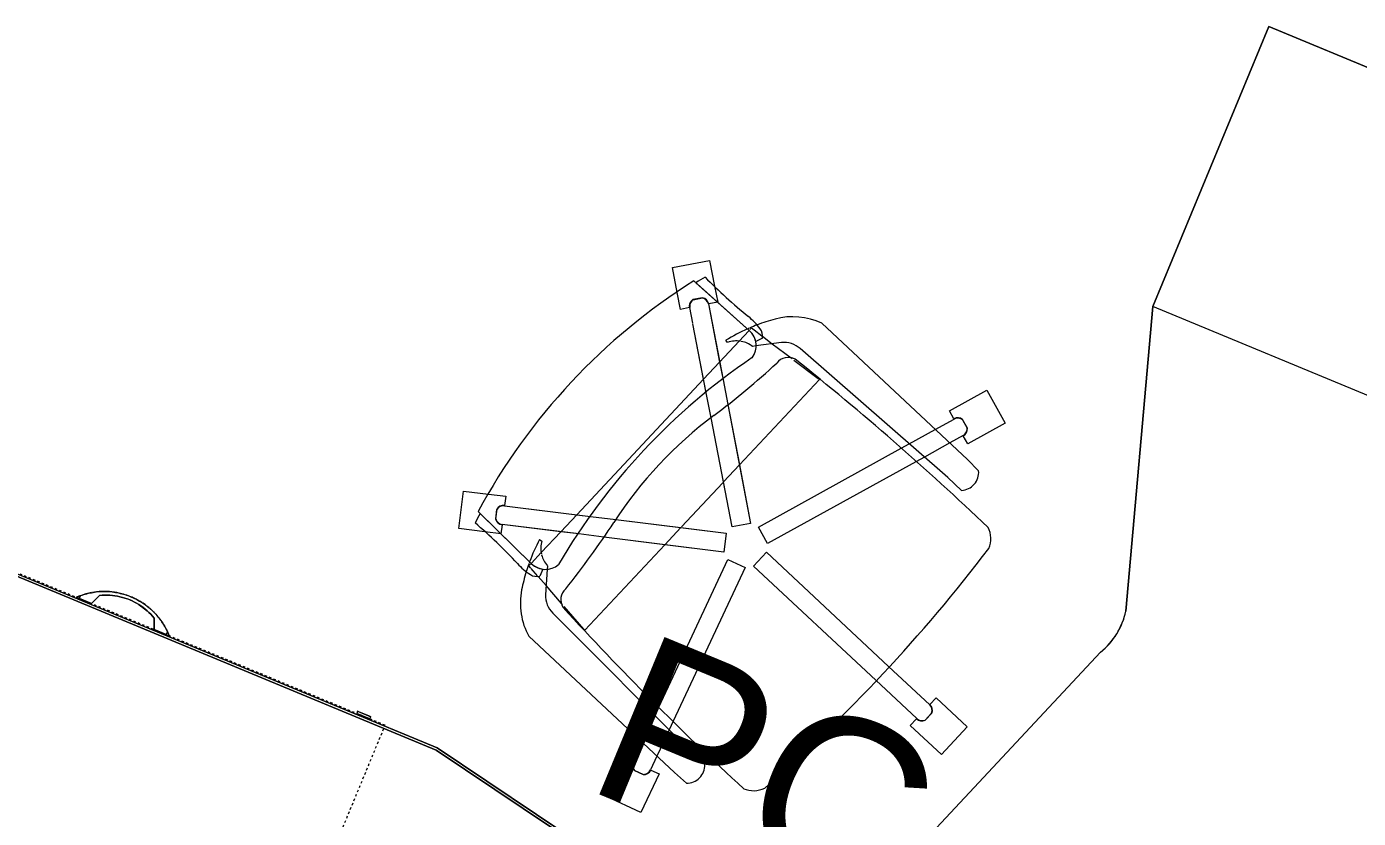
# Model space of a CAD drawing. Header units: inches. Extents: x 488 to 2071, y 800 to 2512.
# Drawn here: x 1355.4 to 1425.7, y 1316.2 to 1358.1 of the extents above; entities that cross this region are included whole.
import ezdxf

# ---------------------------------------------------------------- set-up
doc = ezdxf.new("R2010")
doc.units = ezdxf.units.IN
doc.header["$MEASUREMENT"] = 0
doc.linetypes.add('Dash', pattern=[0.25, 0.125, -0.125])
for name, color, linetype, lineweight in [('A-ANNO-NOTE', 131, 'Continuous', 30), ('I-FURN', 30, 'Continuous', 9), ('I-FURN-PNLS', 30, 'Continuous', 9)]:
    doc.layers.add(name, color=color, linetype=linetype, lineweight=lineweight)
doc.styles.add('Swis721 Lt BT', font='swissl.ttf', dxfattribs={"height": 9})

# ---------------------------------------------------------------- blocks, each defined once
blk = doc.blocks.new('Zira Wksta 9 - Type 1-V36-Level 1 POWER')
at = {"layer": 'I-FURN'}
for p, q in [((-32.525, -32.665), (-31.734, -30.559)), ((-32.525, -32.665), (-31.734, -30.559)), ((-31.734, -30.559), (-29.862, -31.262)), ((-31.734, -30.559), (-29.862, -31.262)), ((-29.862, -31.262), (-30.653, -33.368)), ((-29.862, -31.262), (-30.653, -33.368)), ((-33.101, -35.62), (-32.057, -32.841)), ((-33.101, -35.62), (-32.057, -32.841)), ((-32.073, -32.835), (-32.525, -32.665)), ((-32.073, -32.835), (-32.525, -32.665)), ((-31.213, -32.746), (-31.694, -32.566)), ((-31.213, -32.746), (-31.694, -32.566)), ((-31.691, -32.578), (-31.223, -32.753)), ((-31.691, -32.578), (-31.223, -32.753)), ((-31.121, -33.192), (-32.165, -35.971)), ((-31.121, -33.192), (-32.165, -35.971)), ((-30.653, -33.368), (-31.105, -33.198)), ((-30.653, -33.368), (-31.105, -33.198)), ((-48.563, -36.416), (-47.316, -34.852)), ((-48.563, -36.416), (-47.316, -34.852)), ((-47.316, -34.852), (-45.557, -36.256)), ((-47.316, -34.852), (-45.557, -36.256)), ((-44.79, -35.954), (-44.469, -35.183)), ((-43.164, -35.622), (-43.516, -36.558)), ((-36.207, -43.885), (-33.101, -35.62)), ((-36.207, -43.885), (-33.101, -35.62)), ((-46.805, -37.819), (-48.563, -36.416)), ((-46.805, -37.819), (-48.563, -36.416)), ((-48.497, -45.821), (-44.79, -35.954)), ((-43.516, -36.558), (-46.82, -46.353)), ((-45.557, -36.256), (-45.858, -36.634)), ((-45.557, -36.256), (-45.858, -36.634)), ((-32.165, -35.971), (-35.271, -44.236)), ((-32.165, -35.971), (-35.271, -44.236)), ((-20, -56), (-16, -36)), ((-16, -36), (-20, -56)), ((-16, -36), (-20, -56)), ((-19.875, -56.012), (-15.898, -36.125)), ((-15.898, -36.125), (-19.875, -56.012)), ((-19.875, -56.012), (-15.898, -36.125)), ((-15.898, -36.125), (-19.875, -56.012)), ((-46.321, -36.596), (-46.642, -36.998)), ((-46.321, -36.596), (-46.642, -36.998)), ((-46.63, -36.999), (-46.318, -36.608)), ((-46.63, -36.999), (-46.318, -36.608)), ((-45.869, -36.647), (-45.239, -37.149)), ((-45.869, -36.647), (-45.239, -37.149)), ((-45.239, -37.149), (-44.038, -38.108)), ((-45.239, -37.149), (-44.038, -38.108)), ((-46.503, -37.442), (-46.805, -37.819)), ((-46.503, -37.442), (-46.805, -37.819)), ((-45.609, -38.134), (-46.493, -37.428)), ((-45.609, -38.134), (-46.493, -37.428)), ((-44.378, -39.116), (-45.609, -38.134)), ((-44.378, -39.116), (-45.609, -38.134)), ((-44.038, -38.108), (-43.642, -38.424)), ((-44.038, -38.108), (-43.642, -38.424)), ((-43.642, -38.424), (-36.648, -44.006)), ((-43.642, -38.424), (-36.648, -44.006)), ((-44.001, -39.417), (-44.378, -39.116)), ((-44.001, -39.417), (-44.378, -39.116)), ((-37.271, -44.788), (-44.001, -39.417)), ((-37.271, -44.788), (-44.001, -39.417)), ((-24.946, -43.535), (-24.594, -42.599)), ((-28.909, -53.082), (-24.946, -43.535)), ((-23.323, -43.128), (-23.589, -43.92)), ((-36.648, -44.006), (-37.271, -44.788)), ((-36.648, -44.006), (-37.271, -44.788)), ((-35.271, -44.236), (-36.207, -43.885)), ((-35.271, -44.236), (-36.207, -43.885)), ((-23.589, -43.92), (-27.296, -53.787)), ((-46.135, -46.433), (-45.729, -44.873)), ((-45.729, -44.873), (-45.71, -44.8)), ((-45.707, -44.801), (-39.918, -46.976)), ((-35.064, -45.617), (-35.019, -44.618)), ((-35.064, -45.617), (-35.019, -44.618)), ((-35.019, -44.618), (-26.079, -45.023)), ((-35.019, -44.618), (-26.079, -45.023)), ((-23.233, -45.135), (-23.211, -44.652)), ((-23.233, -45.135), (-23.211, -44.652)), ((-23.211, -44.652), (-20.963, -44.754)), ((-23.211, -44.652), (-20.963, -44.754)), ((-20.963, -44.754), (-21.053, -46.752)), ((-20.963, -44.754), (-21.053, -46.752)), ((-42.628, -48.764), (-37.292, -45.244)), ((-39.918, -46.976), (-37.292, -45.244)), ((-37.292, -45.244), (-36.742, -46.079)), ((-37.292, -45.244), (-36.742, -46.079)), ((-26.463, -46.007), (-35.064, -45.617)), ((-26.463, -46.007), (-35.064, -45.617)), ((-26.079, -45.023), (-25.573, -45.046)), ((-26.079, -45.023), (-25.573, -45.046)), ((-25.573, -45.046), (-25.3, -45.058)), ((-25.573, -45.046), (-25.3, -45.058)), ((-25.295, -45.058), (-24.038, -45.115)), ((-25.295, -45.058), (-24.038, -45.115)), ((-24.038, -45.115), (-23.233, -45.152)), ((-24.038, -45.115), (-23.233, -45.152)), ((-22.87, -45.419), (-22.893, -45.918)), ((-22.87, -45.419), (-22.893, -45.918)), ((-22.883, -45.926), (-22.86, -45.412)), ((-22.883, -45.926), (-22.86, -45.412)), ((-36.742, -46.079), (-41.638, -49.309)), ((-36.742, -46.079), (-38.76, -47.411)), ((-36.314, -46.24), (-35.35, -45.974)), ((-36.314, -46.24), (-35.35, -45.974)), ((-35.671, -48.572), (-36.314, -46.24)), ((-34.755, -51.895), (-36.314, -46.24)), ((-35.35, -45.974), (-34.514, -49.006)), ((-35.35, -45.974), (-33.652, -52.136)), ((-25.981, -46.028), (-26.463, -46.007)), ((-25.981, -46.028), (-26.463, -46.007)), ((-24.408, -46.1), (-25.981, -46.028)), ((-24.408, -46.1), (-25.981, -46.028)), ((-23.279, -46.151), (-24.408, -46.1)), ((-23.279, -46.151), (-24.408, -46.1)), ((-23.301, -46.65), (-23.279, -46.168)), ((-23.301, -46.65), (-23.279, -46.168)), ((-46.496, -47.819), (-46.182, -46.613)), ((-46.182, -46.613), (-46.163, -46.54)), ((-42.628, -48.764), (-39.918, -46.976)), ((-39.918, -46.976), (-38.76, -47.411)), ((-21.053, -46.752), (-23.301, -46.65)), ((-21.053, -46.752), (-23.301, -46.65)), ((-46.742, -47.4), (-46.055, -48.569)), ((-46.659, -48.443), (-46.496, -47.819)), ((-38.76, -47.411), (-41.638, -49.309)), ((-38.712, -47.429), (-35.72, -48.553)), ((-46.799, -48.981), (-46.67, -48.487)), ((-46.573, -48.415), (-46.27, -48.675)), ((-47.977, -52.916), (-46.665, -49.192)), ((-46.665, -49.192), (-47.928, -52.776)), ((-46.844, -49.154), (-46.801, -48.991)), ((-46.736, -49.195), (-46.805, -49.169)), ((-45.947, -49.491), (-46.655, -49.225)), ((-46.055, -48.569), (-45.974, -48.707)), ((-43.735, -49.494), (-42.628, -48.764)), ((-43.735, -49.494), (-42.628, -48.764)), ((-35.671, -48.572), (-34.514, -49.006)), ((-34.755, -51.895), (-35.671, -48.572)), ((-34.514, -49.006), (-28.725, -51.182)), ((-34.514, -49.006), (-33.652, -52.136)), ((-47.141, -51.74), (-43.735, -49.494)), ((-44.535, -50.022), (-45.947, -49.491)), ((-44.535, -50.022), (-43.735, -49.494)), ((-41.638, -49.309), (-42.769, -50.055)), ((-41.638, -49.309), (-42.769, -50.055)), ((-47.141, -51.74), (-44.535, -50.022)), ((-42.769, -50.055), (-45.859, -52.093)), ((-43.378, -50.456), (-45.859, -52.093)), ((-45.653, -50.026), (-45.725, -50.148)), ((-43.378, -50.456), (-44.535, -50.022)), ((-42.769, -50.055), (-43.378, -50.456)), ((-34.201, -53.905), (-43.378, -50.456)), ((-48.13, -51.793), (-47.416, -51.323)), ((-48.13, -51.793), (-47.416, -51.323)), ((-47.416, -51.323), (-47.15, -51.726)), ((-47.416, -51.323), (-47.15, -51.726)), ((-28.755, -51.251), (-29.467, -52.671)), ((-28.721, -51.183), (-28.755, -51.251)), ((-49.294, -52.562), (-48.13, -51.793)), ((-49.294, -52.562), (-48.13, -51.793)), ((-34.395, -53.201), (-34.755, -51.895)), ((-34.395, -53.201), (-34.755, -51.895)), ((-48.193, -54.231), (-49.294, -52.562)), ((-48.193, -54.231), (-49.294, -52.562)), ((-47.329, -52.155), (-47.046, -52.584)), ((-47.329, -52.155), (-47.046, -52.584)), ((-47.041, -52.573), (-47.316, -52.155)), ((-47.041, -52.573), (-47.316, -52.155)), ((-45.889, -52.112), (-46.59, -52.575)), ((-45.889, -52.112), (-46.59, -52.575)), ((-46.581, -52.589), (-46.315, -52.992)), ((-46.581, -52.589), (-46.315, -52.992)), ((-33.652, -52.136), (-33.299, -53.415)), ((-33.652, -52.136), (-33.299, -53.415)), ((-46.315, -52.992), (-47.071, -53.491)), ((-46.315, -52.992), (-47.071, -53.491)), ((-34.201, -53.905), (-34.395, -53.201)), ((-33.179, -57.614), (-34.395, -53.201)), ((-33.299, -53.415), (-33.044, -54.339)), ((-33.299, -53.415), (-32.215, -57.348)), ((-29.561, -52.859), (-30.118, -53.973)), ((-29.526, -52.791), (-29.561, -52.859)), ((-47.071, -53.491), (-48.193, -54.231)), ((-47.071, -53.491), (-48.193, -54.231)), ((-33.044, -54.339), (-34.201, -53.905)), ((-33.179, -57.614), (-34.201, -53.905)), ((-30.945, -54.247), (-29.657, -53.82)), ((-30.118, -53.973), (-30.407, -54.549)), ((-31.633, -54.87), (-33.044, -54.339)), ((-33.044, -54.339), (-32.215, -57.348)), ((-31.096, -54.297), (-30.945, -54.247)), ((-30.852, -54.468), (-30.453, -54.472)), ((-30.427, -54.59), (-30.656, -55.046)), ((-30.895, -55.117), (-32.36, -58.785)), ((-32.305, -58.647), (-30.895, -55.117)), ((-32.232, -55.217), (-32.206, -55.078)), ((-30.924, -55.136), (-31.633, -54.87)), ((-30.775, -55.192), (-30.844, -55.166)), ((-30.66, -55.056), (-30.736, -55.207)), ((-20, -90), (-20, -56)), ((-20, -90), (-20, -56)), ((-20, -56), (-20, -90)), ((-19.875, -89.875), (-19.875, -56.012)), ((-19.875, -56.012), (-19.875, -89.875)), ((-19.875, -89.875), (-19.875, -56.012)), ((-19.875, -56.012), (-19.875, -89.875)), ((-33.661, -57.747), (-33.196, -57.618)), ((-33.661, -57.747), (-33.196, -57.618)), ((-32.199, -57.344), (-31.734, -57.216)), ((-32.199, -57.344), (-31.734, -57.216)), ((-31.733, -57.215), (-31.506, -58.04)), ((-31.733, -57.215), (-31.506, -58.04)), ((-33.421, -58.62), (-33.661, -57.747)), ((-33.421, -58.62), (-33.661, -57.747)), ((-32.843, -57.921), (-32.347, -57.784)), ((-32.843, -57.921), (-32.347, -57.784)), ((-32.357, -57.776), (-32.839, -57.909)), ((-32.357, -57.776), (-32.839, -57.909)), ((-31.506, -58.04), (-31.136, -59.383)), ((-31.506, -58.04), (-31.135, -59.385)), ((-33.064, -59.916), (-33.421, -58.62)), ((-33.064, -59.916), (-33.421, -58.62)), ((-31.135, -59.385), (-33.064, -59.916)), ((-31.135, -59.385), (-33.064, -59.916)), ((-31.136, -59.383), (-31.135, -59.385))]:
    blk.add_line(p, q, dxfattribs=at)
for centre, radius, start, end in [((-31.69, -32.972), 0.407, 90.5719, 160.24161), ((-31.69, -32.972), 0.407, 90.5719, 160.24161), ((-31.677, -32.984), 0.406, 92.02662, 159.40675), ((-31.677, -32.984), 0.406, 145.93072, 159.40675), ((-31.677, -32.984), 0.406, 105.50264, 145.93072), ((-31.677, -32.984), 0.406, 92.02662, 105.50264), ((-31.501, -33.049), 0.406, 33.31086, 46.78689), ((-31.501, -33.049), 0.406, 339.40675, 46.78689), ((-31.484, -33.05), 0.407, 338.5719, 48.24161), ((-31.484, -33.05), 0.407, 338.5719, 48.24161), ((-31.501, -33.049), 0.406, 339.40675, 33.31086), ((101.317, -88.887), 153.519, 158.8817, 163.92807), ((-40.894, -34.43), 1.314, 89.45, 139.3635), ((-62.5, -115.283), 84.963, 63.5542, 75.2593), ((-44.028, -36.03), 0.956, 25.29689, 117.51661), ((-46.117, -36.948), 0.407, 50.5719, 120.24161), ((-46.117, -36.948), 0.407, 50.5719, 120.24161), ((-46.122, -36.964), 0.406, 64.88278, 118.78689), ((-46.122, -36.964), 0.406, 51.40675, 118.78689), ((-46.254, -37.12), 0.407, 162.5719, 232.24161), ((-46.254, -37.12), 0.407, 162.5719, 232.24161), ((-46.239, -37.111), 0.406, 164.02662, 177.50264), ((-46.239, -37.111), 0.406, 164.02662, 231.40675), ((-46.239, -37.111), 0.406, 177.50264, 217.93072), ((-46.122, -36.964), 0.406, 51.40675, 64.88278), ((-46.239, -37.111), 0.406, 217.93072, 231.40675), ((-25.517, -40.208), 1.314, 359.45, 49.3635), ((-168.402, 12.458), 153.519, 334.88543, 339.9318), ((-24.213, -43.475), 0.956, 21.29689, 113.51661), ((-23.245, -45.541), 0.407, 18.5719, 88.24161), ((-23.245, -45.541), 0.407, 18.5719, 88.24161), ((-23.252, -45.558), 0.406, 60.4547, 87.40675), ((-23.252, -45.558), 0.406, 20.02662, 87.40675), ((-23.252, -45.558), 0.406, 20.02662, 60.4547), ((-44.867, -45.974), 3.634, 177.58568, 217.45456), ((-45.503, -46.782), 1.385, 162.20802, 206.51459), ((-45.443, -46.471), 0.763, 173.6405, 255.173), ((-23.26, -45.745), 0.406, 267.40675, 334.78689), ((-23.255, -45.762), 0.407, 266.5719, 336.24161), ((-23.255, -45.762), 0.407, 266.5719, 336.24161), ((-23.26, -45.745), 0.406, 267.40675, 321.31086), ((-23.26, -45.745), 0.406, 321.31086, 334.78689), ((-63.624, -86.092), 42.842, 59.38341, 65.17669), ((-40.121, -42.338), 9.612, 217.45456, 223.40316), ((-46.446, -49.015), 0.613, 101.94943, 149.50033), ((-45.671, -49.542), 1.054, 75.36212, 160.58537), ((-26.799, -20.267), 33.832, 236.63521, 262.17829), ((-43.752, -50.602), 3.739, 149.50033, 163.4211), ((-40.121, -42.338), 9.612, 223.40316, 225.89736), ((-45.671, -49.542), 1.054, 124.60691, 160.58537), ((-44.631, -49.095), 1.382, 164.49458, 191.83155), ((-30.502, -30.123), 22.194, 239.38341, 259.43009), ((-73.404, -41.774), 27.198, 336.89493, 343.4211), ((-40.121, -42.338), 9.612, 226.04608, 226.47974), ((-40.121, -42.338), 9.612, 226.66986, 234.34016), ((-44.631, -49.095), 1.382, 193.42549, 222.35641), ((-46.931, -52.069), 0.407, 122.5719, 192.24161), ((-46.931, -52.069), 0.407, 122.5719, 192.24161), ((-46.917, -52.079), 0.406, 123.40675, 190.78689), ((-46.917, -52.079), 0.406, 123.40675, 190.78689), ((-42.432, -94.055), 42.842, 73.63681, 79.43009), ((-28.825, -25.665), 33.165, 233.85451, 234.83018), ((-46.81, -52.253), 0.407, 234.5719, 248.50584), ((-46.81, -52.253), 0.407, 234.5719, 304.24161), ((-46.814, -52.236), 0.406, 236.02662, 238.89453), ((-46.814, -52.236), 0.406, 236.02662, 303.40675), ((-46.814, -52.236), 0.406, 238.89453, 276.4547), ((-46.81, -52.253), 0.407, 248.50584, 304.24161), ((-46.814, -52.236), 0.406, 276.4547, 303.40675), ((-30.023, -52.264), 0.763, 243.6405, 325.173), ((-28.98, -26.074), 32.885, 234.71078, 264.09929), ((-30.183, -52.538), 1.385, 292.29891, 336.60548), ((-31.874, -54.726), 1.054, 338.22814, 63.45138), ((-30.129, -51.511), 3.634, 281.35895, 321.22782), ((-32.362, -53.705), 1.382, 276.45709, 305.38801), ((-32.362, -53.705), 1.382, 306.98195, 334.31893), ((-31.874, -54.726), 1.054, 338.22814, 14.2066), ((-30.944, -54.84), 0.613, 349.31317, 36.86407), ((-31.307, -45.65), 9.612, 264.47334, 272.14365), ((-31.307, -45.65), 9.612, 272.33376, 272.76742), ((-31.307, -45.65), 9.612, 272.91614, 275.41035), ((-34.016, -54.26), 3.739, 335.3924, 349.31317), ((-31.307, -45.65), 9.612, 275.41035, 281.35895), ((-5.888, -67.142), 27.198, 155.3924, 161.91857), ((-32.802, -57.516), 0.407, 194.5719, 264.24161), ((-32.802, -57.516), 0.407, 194.5719, 264.24161), ((-32.788, -57.506), 0.406, 195.40675, 235.83483), ((-32.788, -57.506), 0.406, 195.40675, 262.78689), ((-32.607, -57.456), 0.406, 308.02662, 15.40675), ((-32.607, -57.456), 0.406, 308.02662, 15.40675), ((-32.589, -57.458), 0.407, 306.5719, 16.24161), ((-32.589, -57.458), 0.407, 306.5719, 16.24161), ((-32.788, -57.506), 0.406, 235.83483, 262.78689), ((-28.829, -25.664), 33.165, 263.98332, 264.95899)]:
    blk.add_arc(centre, radius, start, end, dxfattribs=at)
at = {"layer": 'I-FURN-PNLS'}
for p, q in [((-72, -30), (-72, 0)), ((-72, 0), (-72, -30)), ((-72, -30), (-72, 0)), ((-72, -30), (-72, -6)), ((-56, -6), (-56, -30)), ((-40.591, -25.157), (-56, -30)), ((-56, -30), (-40.591, -25.157)), ((-40.591, -25.157), (-56, -30)), ((-17.508, -33.295), (-38.078, -25.565)), ((-38.078, -25.565), (-17.508, -33.295)), ((-17.508, -33.295), (-38.078, -25.565)), ((-56, -30), (-72, -30)), ((-56, -30), (-72, -30)), ((-72, -30), (-56, -30)), ((-56, -30), (-72, -30)), ((-20.051, -59.875), (-20.176, -59.875)), ((-20.176, -60.625), (-20.176, -59.875)), ((-20.176, -59.875), (-20.176, -59.985)), ((-20.176, -59.985), (-20.176, -60.515)), ((-20.051, -59.985), (-20.051, -59.875)), ((-20.051, -59.875), (-20.051, -60.625)), ((-20.051, -60.515), (-20.051, -59.985)), ((-20.176, -60.515), (-20.176, -60.625)), ((-20.176, -60.625), (-20.051, -60.625)), ((-20.051, -60.625), (-20.051, -60.515)), ((-20.223, -71.52), (-20.051, -71.52)), ((-20.223, -71.52), (-20.051, -71.52)), ((-20.051, -71.513), (-20.217, -71.513)), ((-20.051, -71.513), (-20.217, -71.513)), ((-20.051, -71.396), (-20.051, -71.343)), ((-20.051, -71.343), (-20.051, -71.386)), ((-20.051, -71.396), (-20.051, -71.343)), ((-20.051, -71.343), (-20.051, -71.386)), ((-20.051, -71.386), (-20.051, -71.488)), ((-20.051, -71.386), (-20.051, -71.488)), ((-20.051, -71.488), (-20.051, -71.396)), ((-20.051, -71.488), (-20.051, -71.396)), ((-20.051, -71.52), (-20.051, -71.488)), ((-20.051, -71.488), (-20.051, -71.513)), ((-20.051, -71.52), (-20.051, -71.488)), ((-20.051, -71.488), (-20.051, -71.513)), ((-20.051, -71.52), (-20.051, -72.209)), ((-20.051, -71.861), (-20.051, -71.52)), ((-20.051, -71.52), (-20.051, -72.209)), ((-20.051, -71.861), (-20.051, -71.52)), ((-20.612, -72.441), (-20.331, -72.325)), ((-20.612, -72.441), (-20.331, -72.325)), ((-20.331, -72.325), (-20.051, -72.209)), ((-20.331, -72.325), (-20.051, -72.209)), ((-20.051, -72.209), (-20.051, -71.864)), ((-20.051, -72.209), (-20.051, -71.864)), ((-20.331, -75.675), (-20.612, -75.559)), ((-20.331, -75.675), (-20.612, -75.559)), ((-20.051, -75.791), (-20.331, -75.675)), ((-20.051, -75.791), (-20.331, -75.675)), ((-20.051, -76.136), (-20.051, -75.791)), ((-20.051, -75.791), (-20.051, -76.48)), ((-20.051, -76.136), (-20.051, -75.791)), ((-20.051, -75.791), (-20.051, -76.48)), ((-20.051, -76.48), (-20.223, -76.48)), ((-20.051, -76.48), (-20.223, -76.48)), ((-20.217, -76.487), (-20.051, -76.487)), ((-20.217, -76.487), (-20.051, -76.487)), ((-20.051, -76.48), (-20.051, -76.139)), ((-20.051, -76.48), (-20.051, -76.139)), ((-20.051, -76.512), (-20.051, -76.48)), ((-20.051, -76.512), (-20.051, -76.48)), ((-20.051, -76.487), (-20.051, -76.512)), ((-20.051, -76.487), (-20.051, -76.512)), ((-20.051, -76.512), (-20.051, -76.614)), ((-20.051, -76.604), (-20.051, -76.512)), ((-20.051, -76.512), (-20.051, -76.614)), ((-20.051, -76.604), (-20.051, -76.512)), ((-20.051, -76.657), (-20.051, -76.604)), ((-20.051, -76.657), (-20.051, -76.604)), ((-20.051, -76.614), (-20.051, -76.657)), ((-20.051, -76.614), (-20.051, -76.657))]:
    blk.add_line(p, q, dxfattribs=at)
at = {"layer": 'I-FURN-PNLS', "linetype": 'Dash'}
for p, q in [((-20, -59), (-20.051, -59)), ((-20.051, -59), (-20.051, -89)), ((-14.241, -59), (-19.989, -59))]:
    blk.add_line(p, q, dxfattribs=at)
at = {"layer": 'I-FURN-PNLS', "flags": 128}
for points in [[(-20.051, -72.209), (-20.331, -72.325), (-20.612, -72.441)], [(-20.051, -72.209), (-20.331, -72.325), (-20.612, -72.441)], [(-20.612, -75.559), (-20.331, -75.675), (-20.051, -75.791)], [(-20.612, -75.559), (-20.331, -75.675), (-20.051, -75.791)]]:
    blk.add_lwpolyline(points, dxfattribs=at)
at = {"layer": 'I-FURN-PNLS'}
for centre, radius, start, end in [((-39.918, -28.947), 3.849, 61.45307, 100.06952), ((-39.918, -28.947), 3.849, 61.45307, 100.06952), ((-39.918, -28.947), 3.849, 74.32522, 100.06952), ((-39.918, -28.947), 3.849, 61.45307, 74.32522), ((-17.497, -74), 3.685, 137.02895, 137.70289), ((-17.497, -74), 3.685, 137.02895, 137.70289), ((-17.497, -74), 3.685, 137.03852, 137.56704), ((-17.497, -74), 3.685, 137.03852, 137.56704), ((-17.497, -74), 3.685, 222.29711, 222.63408), ((-17.497, -74), 3.685, 222.29711, 222.97105), ((-17.497, -74), 3.685, 222.43296, 222.96148), ((-17.497, -74), 3.685, 222.43296, 222.96148), ((-17.497, -74), 3.685, 222.63408, 222.97105)]:
    blk.add_arc(centre, radius, start, end, dxfattribs=at)
for points, knots in [([(-20.223, -76.48), (-20.376, -76.313), (-20.649, -75.95), (-20.953, -75.339), (-21.141, -74.681), (-21.225, -73.773), (-21.055, -72.864), (-20.649, -72.05), (-20.376, -71.687), (-20.223, -71.52)], [0, 0, 0, 0, 0.125, 0.25, 0.375, 0.5, 0.75, 0.875, 1, 1, 1, 1]), ([(-20.223, -76.48), (-20.376, -76.313), (-20.649, -75.95), (-20.953, -75.339), (-21.141, -74.681), (-21.225, -73.773), (-21.055, -72.864), (-20.649, -72.05), (-20.376, -71.687), (-20.223, -71.52)], [0, 0, 0, 0, 0.125, 0.25, 0.375, 0.5, 0.75, 0.875, 1, 1, 1, 1]), ([(-20.051, -71.343), (-20.051, -71.343), (-20.053, -71.344), (-20.055, -71.347), (-20.057, -71.349), (-20.06, -71.351), (-20.063, -71.355), (-20.067, -71.358), (-20.07, -71.361), (-20.074, -71.365), (-20.078, -71.369), (-20.083, -71.373), (-20.091, -71.382), (-20.099, -71.39), (-20.106, -71.396)], [0, 0, 0, 0, 0.125, 0.1875, 0.25, 0.3125, 0.375, 0.4375, 0.5, 0.5625, 0.625, 0.6875, 0.75, 1, 1, 1, 1]), ([(-20.051, -71.343), (-20.051, -71.343), (-20.053, -71.344), (-20.055, -71.347), (-20.057, -71.349), (-20.06, -71.351), (-20.063, -71.355), (-20.067, -71.358), (-20.07, -71.361), (-20.074, -71.365), (-20.078, -71.369), (-20.083, -71.373), (-20.091, -71.382), (-20.099, -71.39), (-20.106, -71.396)], [0, 0, 0, 0, 0.125, 0.1875, 0.25, 0.3125, 0.375, 0.4375, 0.5, 0.5625, 0.625, 0.6875, 0.75, 1, 1, 1, 1]), ([(-20.096, -71.386), (-20.09, -71.381), (-20.082, -71.373), (-20.072, -71.363), (-20.067, -71.358), (-20.063, -71.354), (-20.06, -71.351), (-20.057, -71.349), (-20.055, -71.347), (-20.054, -71.345), (-20.052, -71.344), (-20.051, -71.343), (-20.051, -71.343)], [0, 0, 0, 0, 0.25, 0.375, 0.5, 0.5625, 0.625, 0.6875, 0.75, 0.8125, 0.875, 1, 1, 1, 1]), ([(-20.096, -71.386), (-20.09, -71.381), (-20.082, -71.373), (-20.072, -71.363), (-20.067, -71.358), (-20.063, -71.354), (-20.06, -71.351), (-20.057, -71.349), (-20.055, -71.347), (-20.054, -71.345), (-20.052, -71.344), (-20.051, -71.343), (-20.051, -71.343)], [0, 0, 0, 0, 0.25, 0.375, 0.5, 0.5625, 0.625, 0.6875, 0.75, 0.8125, 0.875, 1, 1, 1, 1]), ([(-20.723, -72.217), (-20.778, -72.317), (-20.841, -72.445), (-20.897, -72.576), (-20.907, -72.602)], [0.15929421, 0.15929421, 0.15929421, 0.15929421, 0.22222222, 0.23760808, 0.23760808, 0.23760808, 0.23760808]), ([(-20.723, -72.217), (-20.778, -72.317), (-20.841, -72.445), (-20.897, -72.576), (-20.907, -72.602)], [0.15929421, 0.15929421, 0.15929421, 0.15929421, 0.22222222, 0.23760808, 0.23760808, 0.23760808, 0.23760808]), ([(-20.995, -72.84), (-21.024, -72.925), (-21.06, -73.051), (-21.091, -73.179), (-21.1, -73.22)], [0.28408999, 0.28408999, 0.28408999, 0.28408999, 0.33333333, 0.35626869, 0.35626869, 0.35626869, 0.35626869]), ([(-20.995, -72.84), (-21.024, -72.925), (-21.06, -73.051), (-21.091, -73.179), (-21.1, -73.22)], [0.28408999, 0.28408999, 0.28408999, 0.28408999, 0.33333333, 0.35626869, 0.35626869, 0.35626869, 0.35626869]), ([(-21.146, -73.482), (-21.156, -73.554), (-21.171, -73.681), (-21.177, -73.808), (-21.179, -73.864)], [0.40506916, 0.40506916, 0.40506916, 0.40506916, 0.44444444, 0.47528072, 0.47528072, 0.47528072, 0.47528072]), ([(-21.146, -73.482), (-21.156, -73.554), (-21.171, -73.681), (-21.177, -73.808), (-21.179, -73.864)], [0.40506916, 0.40506916, 0.40506916, 0.40506916, 0.44444444, 0.47528072, 0.47528072, 0.47528072, 0.47528072]), ([(-21.099, -74.78), (-21.09, -74.821), (-21.06, -74.948), (-21.027, -75.077), (-21.001, -75.163)], [0.6437238, 0.6437238, 0.6437238, 0.6437238, 0.66666667, 0.71588521, 0.71588521, 0.71588521, 0.71588521]), ([(-21.099, -74.78), (-21.09, -74.821), (-21.06, -74.948), (-21.027, -75.077), (-21.001, -75.163)], [0.6437238, 0.6437238, 0.6437238, 0.6437238, 0.66666667, 0.71588521, 0.71588521, 0.71588521, 0.71588521]), ([(-20.907, -75.398), (-20.858, -75.517), (-20.802, -75.649), (-20.729, -75.77), (-20.722, -75.782)], [0.76237976, 0.76237976, 0.76237976, 0.76237976, 0.83333333, 0.84063549, 0.84063549, 0.84063549, 0.84063549]), ([(-20.907, -75.398), (-20.858, -75.517), (-20.802, -75.649), (-20.729, -75.77), (-20.722, -75.782)], [0.76237976, 0.76237976, 0.76237976, 0.76237976, 0.83333333, 0.84063549, 0.84063549, 0.84063549, 0.84063549]), ([(-20.106, -76.604), (-20.099, -76.61), (-20.09, -76.619), (-20.08, -76.629), (-20.074, -76.635), (-20.07, -76.639), (-20.067, -76.642), (-20.063, -76.645), (-20.06, -76.649), (-20.057, -76.651), (-20.055, -76.653), (-20.053, -76.656), (-20.051, -76.657), (-20.051, -76.657)], [0, 0, 0, 0, 0.25, 0.375, 0.4375, 0.5, 0.5625, 0.625, 0.6875, 0.75, 0.8125, 0.875, 1, 1, 1, 1]), ([(-20.106, -76.604), (-20.099, -76.61), (-20.09, -76.619), (-20.08, -76.629), (-20.074, -76.635), (-20.07, -76.639), (-20.067, -76.642), (-20.063, -76.645), (-20.06, -76.649), (-20.057, -76.651), (-20.055, -76.653), (-20.053, -76.656), (-20.051, -76.657), (-20.051, -76.657)], [0, 0, 0, 0, 0.25, 0.375, 0.4375, 0.5, 0.5625, 0.625, 0.6875, 0.75, 0.8125, 0.875, 1, 1, 1, 1]), ([(-20.051, -76.657), (-20.051, -76.657), (-20.052, -76.656), (-20.054, -76.655), (-20.055, -76.653), (-20.057, -76.651), (-20.06, -76.649), (-20.063, -76.646), (-20.066, -76.643), (-20.069, -76.64), (-20.072, -76.637), (-20.076, -76.633), (-20.083, -76.626), (-20.09, -76.619), (-20.096, -76.614)], [0, 0, 0, 0, 0.125, 0.1875, 0.25, 0.3125, 0.375, 0.4375, 0.5, 0.5625, 0.625, 0.6875, 0.75, 1, 1, 1, 1]), ([(-20.051, -76.657), (-20.051, -76.657), (-20.052, -76.656), (-20.054, -76.655), (-20.055, -76.653), (-20.057, -76.651), (-20.06, -76.649), (-20.063, -76.646), (-20.066, -76.643), (-20.069, -76.64), (-20.072, -76.637), (-20.076, -76.633), (-20.083, -76.626), (-20.09, -76.619), (-20.096, -76.614)], [0, 0, 0, 0, 0.125, 0.1875, 0.25, 0.3125, 0.375, 0.4375, 0.5, 0.5625, 0.625, 0.6875, 0.75, 1, 1, 1, 1])]:
    blk.add_open_spline(points, degree=3, knots=knots, dxfattribs=at)
for points in [[(-20.217, -71.513), (-20.354, -71.662), (-20.477, -71.822), (-20.588, -71.992)], [(-20.217, -71.513), (-20.354, -71.662), (-20.477, -71.822), (-20.588, -71.992)], [(-20.194, -71.488), (-20.183, -71.476), (-20.161, -71.453), (-20.127, -71.418), (-20.106, -71.397), (-20.096, -71.386)], [(-20.194, -71.488), (-20.183, -71.476), (-20.161, -71.453), (-20.127, -71.418), (-20.106, -71.397), (-20.096, -71.386)], [(-20.106, -71.396), (-20.12, -71.411), (-20.15, -71.441), (-20.179, -71.472), (-20.194, -71.488)], [(-20.106, -71.396), (-20.12, -71.411), (-20.15, -71.441), (-20.179, -71.472), (-20.194, -71.488)], [(-20.612, -72.441), (-20.783, -72.759), (-21.02, -73.451), (-21.02, -74.55), (-20.783, -75.242), (-20.612, -75.559)], [(-20.612, -72.441), (-20.783, -72.759), (-21.02, -73.451), (-21.02, -74.55), (-20.783, -75.242), (-20.612, -75.559)], [(-20.828, -72.936), (-20.77, -72.766), (-20.698, -72.6), (-20.612, -72.441)], [(-20.828, -72.936), (-20.77, -72.766), (-20.698, -72.6), (-20.612, -72.441)], [(-20.636, -72.069), (-20.666, -72.118), (-20.695, -72.167), (-20.723, -72.217)], [(-20.636, -72.069), (-20.666, -72.118), (-20.695, -72.167), (-20.723, -72.217)], [(-20.945, -72.698), (-20.963, -72.745), (-20.98, -72.792), (-20.995, -72.84)], [(-20.945, -72.698), (-20.963, -72.745), (-20.98, -72.792), (-20.995, -72.84)], [(-20.961, -73.461), (-20.931, -73.283), (-20.873, -73.113), (-20.808, -72.945)], [(-20.961, -73.461), (-20.931, -73.283), (-20.873, -73.113), (-20.808, -72.945)], [(-20.907, -72.602), (-20.918, -72.627), (-20.928, -72.653), (-20.938, -72.679)], [(-20.907, -72.602), (-20.918, -72.627), (-20.928, -72.653), (-20.938, -72.679)], [(-21.126, -73.356), (-21.134, -73.398), (-21.14, -73.44), (-21.147, -73.483)], [(-21.126, -73.356), (-21.134, -73.398), (-21.14, -73.44), (-21.147, -73.483)], [(-21.099, -73.22), (-21.107, -73.256), (-21.115, -73.293), (-21.121, -73.329)], [(-21.099, -73.22), (-21.107, -73.256), (-21.115, -73.293), (-21.121, -73.329)], [(-21.005, -74), (-21.005, -73.819), (-21, -73.636), (-20.961, -73.461)], [(-21.005, -74), (-21.005, -73.819), (-21, -73.636), (-20.961, -73.461)], [(-21.18, -73.865), (-21.183, -73.955), (-21.182, -74.045), (-21.178, -74.134)], [(-21.18, -73.865), (-21.183, -73.955), (-21.182, -74.045), (-21.178, -74.134)], [(-21.18, -74.135), (-21.175, -74.263), (-21.162, -74.39), (-21.143, -74.516)], [(-21.18, -74.135), (-21.175, -74.263), (-21.162, -74.39), (-21.143, -74.516)], [(-21.146, -74.517), (-21.14, -74.56), (-21.133, -74.602), (-21.125, -74.644)], [(-21.146, -74.517), (-21.14, -74.56), (-21.133, -74.602), (-21.125, -74.644)], [(-20.961, -74.539), (-20.991, -74.361), (-21.016, -74.178), (-21.021, -73.996)], [(-20.961, -74.539), (-20.991, -74.361), (-21.016, -74.178), (-21.021, -73.996)], [(-20.828, -75.064), (-20.887, -74.893), (-20.926, -74.718), (-20.961, -74.539)], [(-20.828, -75.064), (-20.887, -74.893), (-20.926, -74.718), (-20.961, -74.539)], [(-21.121, -74.67), (-21.114, -74.707), (-21.107, -74.743), (-21.099, -74.78)], [(-21.121, -74.67), (-21.114, -74.707), (-21.107, -74.743), (-21.099, -74.78)], [(-20.996, -75.16), (-20.98, -75.208), (-20.964, -75.255), (-20.947, -75.303)], [(-20.996, -75.16), (-20.98, -75.208), (-20.964, -75.255), (-20.947, -75.303)], [(-20.612, -75.559), (-20.698, -75.4), (-20.77, -75.234), (-20.828, -75.064)], [(-20.612, -75.559), (-20.698, -75.4), (-20.77, -75.234), (-20.828, -75.064)], [(-20.938, -75.321), (-20.928, -75.347), (-20.918, -75.372), (-20.908, -75.398)], [(-20.938, -75.321), (-20.928, -75.347), (-20.918, -75.372), (-20.908, -75.398)], [(-20.723, -75.783), (-20.688, -75.847), (-20.648, -75.908), (-20.606, -75.967)], [(-20.723, -75.783), (-20.688, -75.847), (-20.648, -75.908), (-20.606, -75.967)], [(-20.588, -76.008), (-20.477, -76.178), (-20.354, -76.338), (-20.217, -76.487)], [(-20.588, -76.008), (-20.477, -76.178), (-20.354, -76.338), (-20.217, -76.487)], [(-20.194, -76.512), (-20.179, -76.528), (-20.15, -76.559), (-20.12, -76.589), (-20.106, -76.604)], [(-20.096, -76.614), (-20.106, -76.603), (-20.127, -76.582), (-20.161, -76.547), (-20.183, -76.524), (-20.194, -76.512)], [(-20.194, -76.512), (-20.179, -76.528), (-20.15, -76.559), (-20.12, -76.589), (-20.106, -76.604)], [(-20.096, -76.614), (-20.106, -76.603), (-20.127, -76.582), (-20.161, -76.547), (-20.183, -76.524), (-20.194, -76.512)]]:
    blk.add_open_spline(points, degree=3, dxfattribs=at)

msp = doc.modelspace()

# ---------------------------------------------------------------- block references
at = {"layer": 'I-FURN', "rotation": 247.5009754784338}
msp.add_blockref('Zira Wksta 9 - Type 1-V36-Level 1 POWER', (1421.135, 1280.058), dxfattribs=at)

# ---------------------------------------------------------------- texts
at = {"layer": 'A-ANNO-NOTE', "lineweight": 9, "insert": (1388.103, 1326.219), "char_height": 9, "width": 19.998, "attachment_point": 1, "rotation": 337.50098, "style": 'Swis721 Lt BT'}
msp.add_mtext('PC', dxfattribs=at)

doc.saveas('drawing.dxf')
